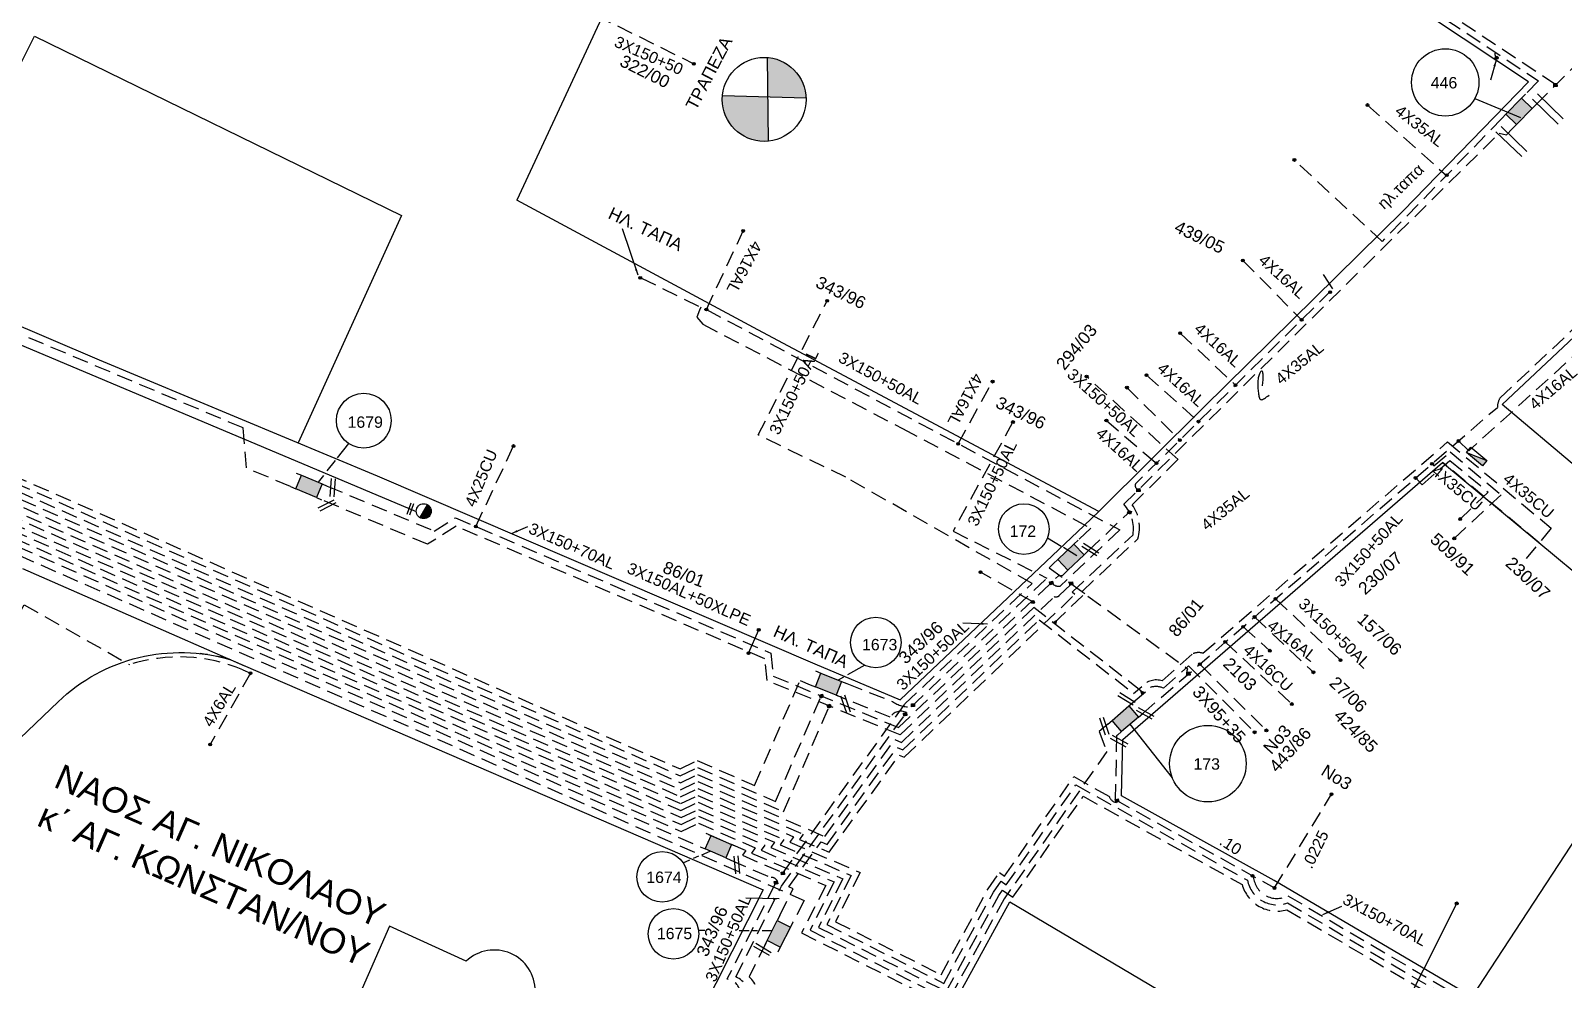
# Model space of a CAD drawing. Header units: millimetres. Extents: x 924 to 3152, y 704 to 1760.
# Drawn here: x 2217.9 to 2460.6, y 1370 to 1520.2 of the extents above; entities that cross this region are included whole.
import ezdxf

# ---------------------------------------------------------------- set-up
doc = ezdxf.new("R2010")
doc.units = ezdxf.units.MM
doc.linetypes.add('DASHED', pattern=[19.05, 12.7, -6.35])
for name, color, linetype in [('Link Box 4 Διευθύνσεων', 7, 'Continuous'), ('Pillar OTE', 7, 'Continuous'), ('Άγνωστα', 7, 'Continuous'), ('Γέφυρες Εναέριου Δικτύου', 7, 'Continuous'), ('Γυμνά εναέρια ΧΤ (3Φ)   4x35AL', 7, 'Continuous'), ('Γυμνά εναέρια ΧΤ (3Φ)   4x35CU', 7, 'Continuous'), ('Εναέρια παροχή ΧΤ 4x25', 7, 'SYN_LINE'), ('Επιγραφές - Σχήματα', 7, 'Continuous'), ('Καλώδια ΧΤ   3x150+50AL', 7, 'DASHED'), ('Καλώδια ΧΤ   3x150AL+50XLPE', 7, 'DASHED'), ('Καλώδια ΧΤ   4x25CU', 7, 'DASHED'), ('Μηχανική τομή', 7, 'Continuous'), ('Στύλος ΦΜ', 7, 'Continuous'), ('Στύλος ΦΜ @ 1', 7, 'Continuous'), ('Συνδέσεις', 7, 'Continuous'), ('Συνεστραμμένα ΧΤ   3x70+54.6+25 AL', 7, 'SYN_LINE'), ('Τομή', 7, 'Continuous'), ('Υποσταθμοί', 7, 'Continuous'), ('Υπόβαθρο ΔΕΗ', 7, 'Continuous'), ('Υπόγεια Καλώδια Δικτύου ΧΤ   .10', 7, 'DASHED'), ('Υπόγεια καλώδια Δικτύου ΧΤ και Παρ. ΧΤ - 3X150+70 AL', 7, 'DASHED'), ('Υπόγεια καλώδια Παροχών ΧΤ   .0225', 7, 'DASHED'), ('Υπόγεια καλώδια Παροχών ΧΤ   4x16AL', 7, 'DASHED'), ('Υπόγεια καλώδια Παροχών ΧΤ   4x16CU', 7, 'DASHED'), ('Υπόγεια καλώδια Παροχών ΧΤ   4x50AL', 7, 'DASHED'), ('Υπόγεια καλώδια Παροχών ΧΤ   4x6', 7, 'DASHED')]:
    doc.layers.add(name, color=color, linetype=linetype)
doc.styles.get("Standard").update_dxf_attribs({"font": 'ARIAL.TTF'})
doc.linetypes.add('SYN_LINE', pattern='A,0.5,-0.0001,["/\\/\\/\\/",Standard,S=0.1,R=0,X=0,Y=-0.05],-0.25', length=0.7501)
doc.dimstyles.new('ISO-25', dxfattribs={"dimtxt": 2.5, "dimasz": 2.5, "dimexe": 1.25, "dimexo": 0.625, "dimtad": 1, "dimtxsty": 'Standard', "dimcen": 2.5, "dimadec": 0, "dimazin": 0, "dimtfac": 1, "dimtmove": 0, "dimatfit": 3, "dimfxl": 1, "dimarcsym": 0})

# ---------------------------------------------------------------- blocks, each defined once
blk = doc.blocks.new('ΥΠΑΡΧΩΝ ΤΣΙΜΕΝΤΕΝΙΟΣ ΣΤΥΛΟΣ')
at = {"layer": 'Στύλος ΦΜ'}
blk.add_hatch(color=256, dxfattribs=at).paths.add_polyline_path([(-1.29, -2.28, 0.574793), (2.62, 0, 0.268822), (1.3, 2.27)])
blk.add_line((-1.29, -2.28), (1.3, 2.27), dxfattribs=at)
blk.add_circle((0, 0), 2.62, dxfattribs=at)
at = {"layer": 'Στύλος ΦΜ', "flags": 4}
for tag, p in [('ΑΡΙΘΜΟΣ', (-4.68, 8.05)), ('ΤΥΠΟΣ', (-4.91, 3.03))]:
    blk.add_attdef(tag, p, '', height=4, dxfattribs=at)
blk = doc.blocks.new('LINK BOX 4 ΑΝΑΧΩΡΗΣΕΩΝ')
at = {"layer": 'Link Box 4 Διευθύνσεων', "ltscale": 40}
blk.add_hatch(color=256, dxfattribs=at).paths.add_polyline_path([(-3.54, 0), (-3.54, -4.67), (3.54, -4.67), (3.54, 0)])
for p, q in [((-3.54, 0), (-5.33, 0)), ((5.33, 0), (3.54, 0)), ((-3.54, -4.67), (-5.33, -4.67)), ((5.33, -4.67), (3.54, -4.67))]:
    blk.add_line(p, q, dxfattribs=at)
blk.add_lwpolyline([(-3.54, -4.67), (-3.54, 0), (3.54, 0), (3.54, -4.67)], close=True, dxfattribs=at)
blk = doc.blocks.new('ΜΗΧΑΝΙΚΗ ΤΟΜΗ')
at = {"layer": 'Μηχανική τομή', "ltscale": 40}
for p, q in [((-1.89, 0.78), (1.89, 0.78)), ((1.89, 0), (-1.89, 0))]:
    blk.add_line(p, q, dxfattribs=at)
blk = doc.blocks.new('_ΣΥΝΔΕΣΗ')
at = {"layer": 'Συνδέσεις', "linetype": 'SYN_LINE', "ltscale": 40}
blk.add_hatch(color=256, dxfattribs=at).paths.add_polyline_path([(0.5, -0.01, 1), (-0.5, -0.01, 1)])
at = {"layer": 'Συνδέσεις'}
blk.add_circle((0, -0.01), 0.5, dxfattribs=at)
blk = doc.blocks.new('υποσταθμος σε κλειστο χωρο')
at = {"layer": 'Υποσταθμοί', "ltscale": 40}
blk.add_hatch(color=256, dxfattribs=at).paths.add_polyline_path([(-9.5, -3.1), (9.5, -3.1), (9.5, 3.1)])
blk.add_lwpolyline([(-9.5, -3.1), (-9.5, 3.1), (9.5, 3.1), (9.5, -3.1)], close=True, dxfattribs=at)
blk.add_lwpolyline([(-9.5, -3.1), (9.5, 3.1)], dxfattribs=at)
blk = doc.blocks.new('ΥΠΑΡΧΩΝ ΥΠΟΣΤΑΘΜΟΣ ΣΕ ΚΛΕΙΣΤΟ ΧΩΡΟ')
at = {"layer": 'Υποσταθμοί'}
blk.add_blockref('υποσταθμος σε κλειστο χωρο', (0, 0), dxfattribs=at)
at = {"layer": 'Υποσταθμοί', "linetype": 'SYN_LINE', "ltscale": 40, "flags": 1}
for tag, p in [('ΜΕΤΑΣΧΗΜΑΤΙΣΜΟΣ', (10.7, 2.2)), ('ΙΣΧΥΣ', (10.6, -0.9)), ('ΑΡΙΘΜΟΣ', (10.8, -3.9))]:
    blk.add_attdef(tag, p, '', height=2, dxfattribs=at)
blk = doc.blocks.new('TSONTA XT1')
at = {"ltscale": 40}
h = blk.add_hatch(color=256, dxfattribs=at)
h.dxf.hatch_style = 1
h.paths.add_polyline_path([(595.96, 2487.66), (597.07, 2488.77), (595.96, 2489.87), (594.85, 2488.77)])
blk.add_lwpolyline([(594.85, 2488.77), (595.96, 2489.87), (597.07, 2488.77), (595.96, 2487.66)], close=True, dxfattribs=at)
blk = doc.blocks.new('ΤΟΜΗ')
at = {"layer": 'Τομή', "ltscale": 40}
for p, q in [((-5.68, 0), (5.68, 0)), ((5.68, -2.33), (-5.68, -2.33))]:
    blk.add_line(p, q, dxfattribs=at)

msp = doc.modelspace()

# ---------------------------------------------------------------- hatches: boundary and pattern name
at = {"layer": 'Pillar OTE', "ltscale": 40}
h = msp.add_hatch(color=256, dxfattribs=at)
h.dxf.hatch_style = 1
h.paths.add_polyline_path([(2380.211, 1426.18), (2380.354, 1426.793), (2379.784, 1426.507)])
h = msp.add_hatch(color=256, dxfattribs=at)
h.dxf.hatch_style = 1
h.paths.add_polyline_path([(2394.3, 1415.44), (2393.72, 1415.686), (2393.905, 1415.076)])
at = {"layer": 'Γέφυρες Εναέριου Δικτύου'}
h = msp.add_hatch(color=1, dxfattribs=at)
h.dxf.hatch_style = 1
h.paths.add_polyline_path([(2334.547, 1515.92), (2334.612, 1509.731), (2340.701, 1509.562, 0.3817217)])
h = msp.add_hatch(color=1, dxfattribs=at)
h.dxf.hatch_style = 1
h.paths.add_polyline_path([(2334.687, 1502.687), (2334.612, 1509.731), (2327.457, 1509.93, 0.0238699), (2327.427, 1509.298, 0.4418702)])
at = {"layer": 'Υπόβαθρο ΔΕΗ'}
h = msp.add_hatch(color=256, dxfattribs=at)
h.dxf.hatch_style = 1
h.paths.add_polyline_path([(2340.701, 1509.562, 0.3817217), (2334.547, 1515.92), (2334.612, 1509.731)], flags=17)
h.paths.add_polyline_path([(2334.687, 1502.687), (2334.612, 1509.731), (2327.457, 1509.93, 0.4707048)], flags=17)
h.paths.add_polyline_path([(1568.298, 1509.03), (1609.376, 1509.03), (1609.376, 1550.244), (1568.298, 1550.244)], flags=9)

# ---------------------------------------------------------------- linework, layer by layer
at = {"layer": 'Pillar OTE', "ltscale": 40}
for points in [[(2379.784, 1426.507), (2380.354, 1426.793), (2380.211, 1426.18), (2379.784, 1426.507)], [(2393.905, 1415.076), (2393.72, 1415.686), (2394.3, 1415.44), (2393.905, 1415.076)]]:
    msp.add_lwpolyline(points, dxfattribs=at)
at = {"layer": 'Άγνωστα', "color": 151, "linetype": 'DASHED', "ltscale": 0.2}
msp.add_lwpolyline([(2376.632, 1429.751), (2368.313, 1434.474)], dxfattribs=at)
at = {"layer": 'Άγνωστα', "ltscale": 0.2}
msp.add_lwpolyline([(2331.574, 1421.635), (2333.194, 1425.342)], dxfattribs=at)
at = {"layer": 'Άγνωστα', "color": 2, "linetype": 'DASHED', "ltscale": 0.2}
for points in [[(2409.928, 1425.832), (2414.135, 1422.032)], [(2403.048, 1419.898), (2413.594, 1409.432)]]:
    msp.add_lwpolyline(points, dxfattribs=at)
at = {"layer": 'Άγνωστα', "color": 62, "linetype": 'DASHED', "ltscale": 0.2}
msp.add_lwpolyline([(2392.51, 1413.892), (2395.217, 1416.22, -0.2028971), (2397.291, 1416.091), (2401.277, 1419.656), (2401.277, 1419.656), (2411.734, 1409.119)], format="xyb", dxfattribs=at)
at = {"layer": 'Γυμνά εναέρια ΧΤ (3Φ)   4x35AL', "color": 233, "linetype": 'DASHED', "ltscale": 0.2, "true_color": 0xd2798f}
msp.add_lwpolyline([(2429.613, 1508.405), (2442.108, 1497.261)], dxfattribs=at)
at = {"layer": 'Γυμνά εναέρια ΧΤ (3Φ)   4x35CU', "color": 2, "linetype": 'DASHED', "ltscale": 0.2}
for points in [[(2437.31, 1449.297), (2438.249, 1448.308), (2442.673, 1452.169), (2442.673, 1452.169), (2442.673, 1452.169), (2448.719, 1447.145), (2444.278, 1442.878)], [(2439.755, 1451.719), (2440.133, 1451.283), (2440.133, 1451.283), (2442.683, 1453.495), (2442.683, 1453.495), (2442.683, 1453.495), (2450.776, 1446.735), (2443.354, 1439.817)]]:
    msp.add_lwpolyline(points, dxfattribs=at)
at = {"layer": 'Εναέρια παροχή ΧΤ 4x25', "color": 2, "ltscale": 20}
msp.add_lwpolyline([(2427.885, 1350.417), (2443.736, 1382.049)], dxfattribs=at)
at = {"layer": 'Επιγραφές - Σχήματα', "color": 1, "ltscale": 0.2}
for points in [[(2334.547, 1515.92), (2334.687, 1502.687)], [(2327.457, 1509.93), (2340.701, 1509.562)]]:
    msp.add_lwpolyline(points, dxfattribs=at)
at = {"layer": 'Επιγραφές - Σχήματα', "ltscale": 0.2}
for points in [[(2446.616, 1509.457), (2453.825, 1506.457)], [(2378.947, 1439.905), (2381.119, 1438.61)], [(2381.44, 1438.419), (2383.601, 1437.13)], [(2398.713, 1401.901), (2392.013, 1410.385)]]:
    msp.add_lwpolyline(points, dxfattribs=at)
at = {"layer": 'Επιγραφές - Σχήματα'}
msp.add_lwpolyline([(2412.96, 1463.967), (2413.025, 1464.464), (2413.066, 1464.89), (2413.088, 1465.249), (2413.091, 1465.546), (2413.078, 1465.786), (2413.052, 1465.974), (2413.015, 1466.115), (2412.969, 1466.212), (2412.917, 1466.271), (2412.86, 1466.295), (2412.799, 1466.286), (2412.736, 1466.248), (2412.672, 1466.183), (2412.609, 1466.094), (2412.549, 1465.984), (2412.492, 1465.857), (2412.44, 1465.713), (2412.393, 1465.556), (2412.352, 1465.386), (2412.317, 1465.204), (2412.288, 1465.012), (2412.265, 1464.811), (2412.248, 1464.602), (2412.239, 1464.386), (2412.236, 1464.164), (2412.24, 1463.94), (2412.249, 1463.714), (2412.263, 1463.49), (2412.281, 1463.27), (2412.302, 1463.055), (2412.325, 1462.849), (2412.35, 1462.653), (2412.376, 1462.471), (2412.406, 1462.304), (2412.44, 1462.154), (2412.482, 1462.026), (2412.532, 1461.92), (2412.595, 1461.84), (2412.67, 1461.787), (2412.762, 1461.766), (2412.87, 1461.776), (2412.995, 1461.817), (2413.136, 1461.884), (2413.291, 1461.973), (2413.459, 1462.083), (2413.638, 1462.209), (2413.829, 1462.348), (2414.03, 1462.497)], dxfattribs=at)
for centre, radius in [((2441.923, 1511.987), 5.331), ((2270.653, 1458.449), 4.335), ((2375.194, 1441.287), 4), ((2351.732, 1423.334), 4), ((2404.333, 1404.162), 6.057), ((2317.908, 1386.236), 4), ((2319.689, 1377.23), 4)]:
    msp.add_circle(centre, radius, dxfattribs=at)
at = {"layer": 'Επιγραφές - Σχήματα', "color": 1}
msp.add_circle((2334.067, 1509.298), 6.64, dxfattribs=at)
at = {"layer": 'Καλώδια ΧΤ   3x150+50AL', "color": 30, "ltscale": 0.2}
msp.add_lwpolyline([(2314.54, 1481.031), (2324.005, 1476.437), (2323.814, 1475.949), (2323.381, 1474.843), (2324.343, 1473.708), (2355.97, 1457.203), (2385.795, 1441.441), (2383.776, 1439.53)], dxfattribs=at)
at = {"layer": 'Καλώδια ΧΤ   3x150+50AL', "color": 5, "ltscale": 0.2}
msp.add_lwpolyline([(2373.455, 1458.238), (2363.982, 1440.958), (2378.82, 1433.52)], dxfattribs=at)
at = {"layer": 'Καλώδια ΧΤ   3x150+50AL', "color": 2, "ltscale": 0.2}
for points in [[(2415.052, 1430.251), (2425.339, 1420.55)], [(2335.749, 1385.045), (2335.749, 1385.045), (2335.749, 1385.045), (2335.749, 1385.045), (2328.17, 1370.025)]]:
    msp.add_lwpolyline(points, dxfattribs=at)
at = {"layer": 'Καλώδια ΧΤ   3x150+50AL', "color": 85, "ltscale": 0.2}
msp.add_lwpolyline([(2334.341, 1375.773), (2331.667, 1370.427, -0.5778856), (2330.203, 1362.969)], format="xyb", dxfattribs=at)
at = {"layer": 'Καλώδια ΧΤ   3x150+50AL', "color": 2, "ltscale": 0.2}
msp.add_arc((2327.943, 1367.681), 2.355, 254.74407, 84.47705, dxfattribs=at)
at = {"layer": 'Καλώδια ΧΤ   3x150AL+50XLPE', "color": 85, "linetype": 'DASHED', "ltscale": 0.2}
for points in [[(2459.421, 1511.603), (2395.598, 1553.981, 0.5921582), (2383.698, 1563.061), (2348.736, 1586.265, 0.3502649), (2335.435, 1585.526, 1.074021), (2330.855, 1580.953), (2325.497, 1568.499), (2277.447, 1587.144, -0.6441492), (2272.459, 1592.888), (2271.818, 1596.275)], [(2185.943, 1448.364), (2189.315, 1455.587), (2320.848, 1397.829), (2323.572, 1399.145), (2338.718, 1392.577), (2338.129, 1391.743), (2349.239, 1386.925), (2345.353, 1379.139), (2362.073, 1370.759), (2369.519, 1384.34), (2371.326, 1386.933), (2372.147, 1386.362), (2383.112, 1402.102), (2388.708, 1398.999, 0.2807294), (2389.782, 1398.018)], [(2411.545, 1386.238, 0.5326324), (2417.012, 1383.244), (2455.031, 1360.896, 0.3587569), (2454.592, 1358.463), (2458.052, 1356.418)]]:
    msp.add_lwpolyline(points, format="xyb", dxfattribs=at)
at = {"layer": 'Καλώδια ΧΤ   3x150AL+50XLPE', "color": 151, "linetype": 'DASHED', "ltscale": 0.2}
msp.add_lwpolyline([(2327.722, 1566.264), (2307.413, 1522.618), (2307.413, 1522.618), (2322.919, 1514.932)], dxfattribs=at)
at = {"layer": 'Καλώδια ΧΤ   3x150AL+50XLPE', "color": 233, "linetype": 'DASHED', "ltscale": 0.2, "true_color": 0xd2798f}
for points in [[(2383.846, 1562.027, -0.6303518), (2394.55, 1553.476), (2456.682, 1512.221), (2454.637, 1510.122)], [(2328.213, 1364.241, 0.8483663), (2329.579, 1370.4), (2336.787, 1384.775), (2336.787, 1384.775), (2336.787, 1384.775), (2336.787, 1384.775), (2356.597, 1412.235, 0.3942379), (2354.007, 1411.505), (2345.098, 1415.149)]]:
    msp.add_lwpolyline(points, format="xyb", dxfattribs=at)
at = {"layer": 'Καλώδια ΧΤ   3x150AL+50XLPE', "color": 85, "linetype": 'DASHED', "ltscale": 0.2}
for points in [[(2456.309, 1508.494), (2476.468, 1528.639)], [(2385.38, 1437.835), (2391.648, 1443.77)]]:
    msp.add_lwpolyline(points, dxfattribs=at)
at = {"layer": 'Καλώδια ΧΤ   3x150AL+50XLPE', "color": 2, "linetype": 'DASHED', "ltscale": 0.2}
for points in [[(2259.057, 1448.011), (2252.053, 1450.959), (2251.529, 1457.294), (2208.042, 1475.598, 1.1674593), (2204.147, 1477.299), (2137.642, 1507.957, 0.5934852), (2134.074, 1509.663), (2133.886, 1509.741)], [(2394.032, 1412.122), (2450.189, 1460.557, -0.1293154), (2450.564, 1462.008), (2485.918, 1495.229), (2496.481, 1489.265)], [(2184.194, 1449.177), (2188.409, 1458.246), (2320.809, 1400.032), (2323.527, 1401.345), (2343.672, 1392.609), (2354.747, 1407.961), (2355.81, 1407.526), (2380.003, 1430.601, 0.2589075), (2380.803, 1430.752), (2382.725, 1432.614)], [(2379.906, 1435.866), (2379.181, 1435.179), (2401.122, 1419.17, 0.2020505), (2401.012, 1418.632)], [(2328.789, 1388.889), (2335.178, 1386.118, -0.3381271), (2336.141, 1385.603)]]:
    msp.add_lwpolyline(points, format="xyb", dxfattribs=at)
at = {"layer": 'Καλώδια ΧΤ   3x150AL+50XLPE', "color": 233, "linetype": 'DASHED', "ltscale": 0.2, "true_color": 0xd2798f}
for points in [[(2450.919, 1506.306), (2431.921, 1486.802), (2418.035, 1499.711)], [(2189.27, 1446.817), (2190.919, 1450.569), (2320.927, 1393.425), (2323.662, 1394.747), (2332.641, 1390.853), (2332.077, 1390.007), (2343.814, 1384.868), (2339.99, 1377.363), (2361.936, 1366.35), (2344.438, 1334.31), (2348.675, 1331.746)]]:
    msp.add_lwpolyline(points, dxfattribs=at)
at = {"layer": 'Καλώδια ΧΤ   3x150AL+50XLPE', "color": 151, "linetype": 'DASHED', "ltscale": 0.2}
for points in [[(2185.051, 1448.779), (2188.851, 1456.955), (2320.829, 1398.931), (2323.549, 1400.245), (2340.247, 1393.008), (2339.655, 1392.171), (2339.655, 1392.171), (2344.352, 1390.134), (2355.447, 1405.513), (2356.252, 1405.184), (2383.282, 1430.949), (2382.823, 1431.284), (2392.481, 1440.399, 0.2331593), (2391.007, 1445.208), (2450.469, 1503.944), (2451.611, 1503.671), (2452.591, 1504.677)], [(2423.81, 1478.98), (2392.907, 1448.488, 0.4238102), (2393.074, 1447.68)]]:
    msp.add_lwpolyline(points, format="xyb", dxfattribs=at)
at = {"layer": 'Καλώδια ΧΤ   3x150AL+50XLPE', "color": 30, "linetype": 'DASHED', "ltscale": 0.2}
msp.add_lwpolyline([(2324.9, 1476.05), (2390.367, 1441.154), (2380.953, 1432.269, -0.2089113), (2379.827, 1432.543)], format="xyb", dxfattribs=at)
at = {"layer": 'Καλώδια ΧΤ   3x150AL+50XLPE', "color": 133, "linetype": 'DASHED', "ltscale": 0.2}
for points in [[(2337.023, 1386.817), (2356.36, 1413.616), (2376.477, 1432.677), (2346.998, 1449.488), (2333.113, 1456.181), (2344.048, 1477.431)], [(2190.073, 1446.444), (2191.387, 1449.271), (2323.9, 1391.009), (2323.9, 1391.009), (2323.9, 1391.009)], [(2325.24, 1392.972), (2331.145, 1390.411), (2330.639, 1389.652), (2336.728, 1387.012)]]:
    msp.add_lwpolyline(points, dxfattribs=at)
at = {"layer": 'Καλώδια ΧΤ   3x150AL+50XLPE', "color": 62, "linetype": 'DASHED', "ltscale": 0.2}
msp.add_lwpolyline([(2379.947, 1426.389), (2384.838, 1431.051), (2384.384, 1431.382), (2393.258, 1439.756, 0.2291307), (2392.352, 1445.15), (2399.606, 1452.296), (2385.133, 1465.426)], format="xyb", dxfattribs=at)
at = {"layer": 'Καλώδια ΧΤ   3x150AL+50XLPE', "color": 5, "linetype": 'DASHED', "ltscale": 0.2}
for points in [[(2181.523, 1450.419), (2186.975, 1462.149), (2320.75, 1403.335), (2323.459, 1404.644), (2332.539, 1400.707), (2339.735, 1417.3), (2341.347, 1416.657)], [(2357.399, 1413.223), (2378.82, 1433.52)]]:
    msp.add_lwpolyline(points, dxfattribs=at)
at = {"layer": 'Καλώδια ΧΤ   3x150AL+50XLPE', "color": 30, "linetype": 'DASHED', "ltscale": 0.2}
for points in [[(2182.6, 1450.362), (2187.492, 1460.887), (2320.774, 1402.236), (2323.482, 1403.544), (2335.855, 1398.179), (2343.091, 1414.864), (2343.091, 1414.864)], [(2264.873, 1448.095), (2281.805, 1440.98), (2281.805, 1440.98), (2285.15, 1443.092), (2335.096, 1421.664), (2335.483, 1418.002), (2355.329, 1409.883), (2380.67, 1433.895), (2381.34, 1434.009), (2381.511, 1434.171)]]:
    msp.add_lwpolyline(points, dxfattribs=at)
at = {"layer": 'Καλώδια ΧΤ   3x150AL+50XLPE', "color": 62, "linetype": 'DASHED', "ltscale": 0.2}
for points in [[(2183.307, 1449.589), (2187.934, 1459.543), (2320.789, 1401.133), (2323.504, 1402.445), (2337.128, 1396.537), (2344.422, 1413.357), (2344.422, 1413.357)], [(2393.72, 1415.686), (2376.746, 1428.876), (2355.589, 1408.697), (2334.551, 1417.303), (2334.187, 1420.748), (2285.257, 1441.74), (2280.737, 1438.887), (2263.968, 1445.944)]]:
    msp.add_lwpolyline(points, dxfattribs=at)
at = {"layer": 'Καλώδια ΧΤ   3x150AL+50XLPE', "color": 27, "linetype": 'DASHED', "ltscale": 0.2}
msp.add_lwpolyline([(2186.79, 1447.97), (2189.77, 1454.38), (2320.869, 1396.729), (2323.594, 1398.046), (2337.191, 1392.149), (2336.602, 1391.315), (2347.811, 1386.454), (2344.001, 1378.7), (2362.5, 1369.385), (2370.371, 1383.812), (2371.575, 1385.541), (2372.395, 1384.97), (2383.416, 1400.79), (2410.609, 1385.711, 0.4659169), (2416.946, 1382.123), (2453.587, 1360.584, 0.2957839), (2456.688, 1359.935), (2459.252, 1358.414)], format="xyb", dxfattribs=at)
at = {"layer": 'Καλώδια ΧΤ   3x150AL+50XLPE', "color": 1, "linetype": 'DASHED', "ltscale": 0.2}
msp.add_lwpolyline([(2336.536, 1380.131), (2338.641, 1384.373), (2337.949, 1384.677), (2343.073, 1391.779), (2344.012, 1391.372), (2355.097, 1406.737), (2356.031, 1406.355), (2377.61, 1426.937), (2392.575, 1415.267), (2393.853, 1416.352, -0.297596), (2397.107, 1417.268), (2401.991, 1421.577, -0.1642813), (2403.536, 1421.639), (2442.304, 1455.077), (2458.722, 1441.432), (2454.753, 1436.657)], format="xyb", dxfattribs=at)
at = {"layer": 'Καλώδια ΧΤ   3x150AL+50XLPE', "color": 6, "linetype": 'DASHED', "ltscale": 0.2}
msp.add_lwpolyline([(2187.627, 1447.581), (2190.189, 1453.092), (2320.891, 1395.629), (2323.671, 1396.922), (2335.683, 1391.714), (2335.098, 1390.877), (2346.507, 1385.93), (2342.673, 1378.249), (2362.896, 1368.103), (2371.222, 1383.285), (2371.824, 1384.149), (2371.824, 1384.149), (2373.465, 1383.006), (2384.6, 1398.99), (2409.736, 1385.052, 0.4149511), (2416.826, 1381.033), (2452.408, 1360.118, 0.0976777), (2452.43, 1358.592), (2464.111, 1351.675, 1.0168297), (2465.618, 1354.656), (2464.582, 1355.267)], format="xyb", dxfattribs=at)
at = {"layer": 'Καλώδια ΧΤ   3x150AL+50XLPE', "color": 173, "linetype": 'DASHED', "ltscale": 0.2}
for points in [[(2188.464, 1447.192), (2190.511, 1451.849), (2320.907, 1394.526), (2323.639, 1395.846), (2334.162, 1391.283), (2333.577, 1390.447), (2345.143, 1385.436), (2341.333, 1377.804), (2363.294, 1366.746)], [(2388.471, 1410.417), (2387.112, 1409.248), (2388.336, 1406.102), (2372.073, 1382.757), (2340.475, 1325.406)]]:
    msp.add_lwpolyline(points, dxfattribs=at)
at = {"layer": 'Καλώδια ΧΤ   3x150AL+50XLPE', "linetype": 'DASHED', "ltscale": 0.2}
msp.add_lwpolyline([(2456.804, 1439.125), (2441.509, 1451.837)], dxfattribs=at)
at = {"layer": 'Καλώδια ΧΤ   3x150AL+50XLPE', "color": 1, "linetype": 'DASHED', "ltscale": 0.2}
msp.add_lwpolyline([(2190.792, 1446.11), (2191.614, 1447.879), (2191.614, 1447.879), (2340.373, 1382.52), (2338.616, 1379.072)], dxfattribs=at)
at = {"layer": 'Καλώδια ΧΤ   3x150AL+50XLPE', "color": 5, "linetype": 'DASHED', "ltscale": 0.2}
msp.add_lwpolyline([(2347.161, 1416.853), (2354.382, 1413.975, 0.165831), (2357.402, 1413.164)], format="xyb", dxfattribs=at)
at = {"layer": 'Καλώδια ΧΤ   3x150AL+50XLPE', "linetype": 'DASHED', "ltscale": 0.2}
for centre, radius, start, end in [((2450.528, 1516.48), 0.742, 157.57951, 231.66271), ((2241.626, 1393.731), 28.02, 73.45247, 83.63107)]:
    msp.add_arc(centre, radius, start, end, dxfattribs=at)
at = {"layer": 'Καλώδια ΧΤ   4x25CU', "color": 30, "ltscale": 0.2}
msp.add_lwpolyline([(2288.398, 1441.699), (2294.366, 1454.435)], dxfattribs=at)
at = {"layer": 'Συνεστραμμένα ΧΤ   3x70+54.6+25 AL', "color": 2, "ltscale": 20}
msp.add_lwpolyline([(2134.852, 1506.856), (2134.852, 1506.856), (2205.341, 1475.014), (2205.341, 1475.014), (2205.341, 1475.014), (2278.971, 1444.071)], dxfattribs=at)
at = {"layer": 'Υπόβαθρο ΔΕΗ', "ltscale": 0.2}
for points in [[(2387.045, 1444.058), (2403.673, 1460.595), (2435.239, 1491.646), (2455.112, 1512.063), (2388.16, 1556.519), (2346.998, 1583.821, 0.4736811), (2335.539, 1580.693), (2294.896, 1493.349)], [(2062.104, 1367.626), (2080.59, 1404.356), (2091.299, 1426.068), (2092.924, 1426.45), (2094.925, 1426.507), (2097.297, 1426.164), (2098.955, 1425.307), (2103.129, 1418.965), (2106.049, 1414.466), (2133.377, 1400.189), (2157.512, 1387.841), (2161.844, 1385.625, 0.1706874), (2185.213, 1385.625), (2198.982, 1394.539), (2216.25, 1408.213), (2222.225, 1413.947, -0.2696779), (2249.607, 1420.59), (2333.904, 1384.197), (2308.981, 1334.891), (2303.498, 1324.035), (2266.43, 1341.831), (2219.319, 1365.971), (2182.274, 1384.665)], [(2274.716, 1378.43), (2264.93, 1356.181), (2278.635, 1350.154, 0.8533394), (2289.504, 1345.21), (2293.004, 1343.548), (2296.996, 1348.312), (2299.308, 1346.995), (2299.809, 1347.917, 1.0032656), (2305.031, 1359.678), (2305.542, 1360.524), (2301.648, 1361.766), (2302.254, 1366.152), (2297.801, 1368.145), (2297.801, 1368.145), (2297.801, 1368.145, 0.6589115), (2286.888, 1372.916), (2274.716, 1378.43)]]:
    msp.add_lwpolyline(points, format="xyb", dxfattribs=at)
for points in [[(2151.414, 1538.556), (2138.145, 1509.046), (2197.721, 1481.312), (2197.721, 1481.312), (2228.723, 1468.069), (2272.757, 1449.715), (2342.096, 1419.967), (2355.604, 1414.277), (2384.713, 1441.859), (2387.045, 1444.058), (2333.03, 1472.829), (2294.896, 1493.349), (2294.896, 1493.349)], [(2199.133, 1480.709), (2218.512, 1519.322), (2276.597, 1490.926), (2260.269, 1454.92)], [(2457.588, 1360.552), (2498.009, 1421.338), (2450.945, 1460.994), (2486.031, 1493.963), (2486.031, 1493.963), (2517.325, 1476.431), (2551.584, 1457.366), (2589.874, 1435.796), (2627.033, 1414.435), (2617.441, 1393.057), (2589.675, 1330.366)], [(2268.241, 1454.847), (2266.446, 1452.572)], [(2266.092, 1452.125), (2264.802, 1450.49)], [(2508.783, 1330.366), (2457.285, 1360.731), (2414.837, 1385.683), (2390.661, 1399.06), (2390.865, 1407.994), (2441.509, 1451.837), (2441.509, 1451.837), (2480.395, 1419.518), (2446.144, 1367.28)], [(2264.25, 1449.791), (2263.401, 1448.715)], [(2216.621, 1435.038), (2251.765, 1419.658)], [(2346.604, 1417.84), (2345.802, 1417.394)], [(2350.002, 1419.727), (2347.241, 1418.193)], [(2321.235, 1388.456), (2322.294, 1388.918)], [(2322.888, 1389.178), (2323.729, 1389.545)], [(2324.193, 1389.747), (2325.497, 1390.317)], [(2379.325, 1330.366), (2353.158, 1346.179), (2372.95, 1382.276), (2426.727, 1350.48), (2417.079, 1330.366)], [(2323.648, 1377.797), (2324.639, 1377.794)], [(2330.085, 1377.775), (2331.681, 1377.77)], [(2332.207, 1377.768), (2333.016, 1377.765)], [(2333.767, 1377.763), (2335.327, 1377.758)]]:
    msp.add_lwpolyline(points, dxfattribs=at)
at = {"layer": 'Υπόγεια Καλώδια Δικτύου ΧΤ   .10', "color": 85, "linetype": 'DASHED', "ltscale": 0.2}
msp.add_lwpolyline([(2389.993, 1408.647), (2389.878, 1408.549), (2389.647, 1398.478), (2414.882, 1384.485)], dxfattribs=at)
at = {"layer": 'Υπόγεια Καλώδια Δικτύου ΧΤ   .10', "linetype": 'DASHED', "ltscale": 0.2}
for points in [[(2381.184, 1400.884), (2381.184, 1400.884)], [(2382.216, 1401.455), (2382.216, 1401.455)]]:
    msp.add_lwpolyline(points, close=True, dxfattribs=at)
at = {"layer": 'Υπόγεια καλώδια Παροχών ΧΤ   .0225', "color": 85, "ltscale": 0.2}
msp.add_lwpolyline([(2414.882, 1384.485), (2423.917, 1399.317)], dxfattribs=at)
at = {"layer": 'Υπόγεια καλώδια Παροχών ΧΤ   4x16AL', "color": 30, "ltscale": 0.2}
for points in [[(2324.909, 1476.045), (2330.745, 1488.476)], [(2364.775, 1454.795), (2370.235, 1464.638)]]:
    msp.add_lwpolyline(points, dxfattribs=at)
at = {"layer": 'Υπόγεια καλώδια Παροχών ΧΤ   4x16AL', "color": 151, "ltscale": 0.2}
for points in [[(2409.872, 1483.805), (2419.174, 1474.406)], [(2399.936, 1472.3), (2408.706, 1464.077)], [(2394.608, 1465.664), (2402.852, 1458.301)], [(2391.511, 1463.686), (2399.877, 1455.365)], [(2388.249, 1458.476), (2396.189, 1451.726)]]:
    msp.add_lwpolyline(points, dxfattribs=at)
at = {"layer": 'Υπόγεια καλώδια Παροχών ΧΤ   4x16AL', "color": 2, "ltscale": 0.2}
for points in [[(2463.871, 1470.134), (2445.642, 1453.675), (2444.016, 1455.233)], [(2411.725, 1427.382), (2421.043, 1418.622)], [(2407.086, 1423.438), (2417.631, 1413.59)]]:
    msp.add_lwpolyline(points, dxfattribs=at)
at = {"layer": 'Υπόγεια καλώδια Παροχών ΧΤ   4x50AL', "color": 6, "ltscale": 0.2}
msp.add_lwpolyline([(2147.088, 1385.333), (2152.576, 1397.103, 0.3325655), (2216.838, 1429.315), (2233.55, 1419.836, -0.1774429), (2251.497, 1419.018), (2252.714, 1418.471)], format="xyb", dxfattribs=at)
at = {"layer": 'Υπόγεια καλώδια Παροχών ΧΤ   4x6', "color": 6, "ltscale": 0.2}
msp.add_lwpolyline([(2252.714, 1418.471), (2246.318, 1407.187)], dxfattribs=at)

# ---------------------------------------------------------------- block references
at = {"layer": 'Link Box 4 Διευθύνσεων'}
for p, xscale, yscale, zscale, rotation in [((2454.45, 1506.585), 0.4999999999999996, 0.4999999999999996, 0.4999999999999996, 225.7507164864122), ((2261.512, 1446.977), 0.4999999999999997, 0.4999999999999997, 0.4999999999999997, 157.1762402027284), ((2383.446, 1436.003), 0.4999999999999997, 0.4999999999999997, 0.4999999999999997, 223.43579428166), ((2343.822, 1415.671), 0.4999999999999996, 0.4999999999999996, 0.4999999999999996, 158.2719389355747), ((2392.013, 1410.385), 0.4999999999999996, 0.4999999999999996, 0.4999999999999996, 220.7004924195238), ((2326.345, 1389.949), 0.4999999999999997, 0.4999999999999997, 0.4999999999999997, 156.5564590870798), ((2335.327, 1377.758), 0.4999999999999997, 0.4999999999999997, 0.4999999999999997, 62.99856881020393)]:
    msp.add_blockref('LINK BOX 4 ΑΝΑΧΩΡΗΣΕΩΝ', p, dxfattribs=dict(at, xscale=xscale, yscale=yscale, zscale=zscale, rotation=rotation))
at = {"layer": 'Μηχανική τομή', "xscale": 0.4999999999999993, "yscale": 0.4999999999999993, "zscale": 0.4999999999999993, "rotation": 70.28908702141669}
msp.add_blockref('ΜΗΧΑΝΙΚΗ ΤΟΜΗ', (2278.192, 1444.399), dxfattribs=at)
at = {"layer": 'Στύλος ΦΜ @ 1', "ltscale": 40, "xscale": 0.4499999999998181, "yscale": 0.4499999999998181, "zscale": 0.4499999999998181}
msp.add_blockref('ΥΠΑΡΧΩΝ ΤΣΙΜΕΝΤΕΝΙΟΣ ΣΤΥΛΟΣ', (2280.147, 1444.123), dxfattribs=at)
at = {"layer": 'Συνδέσεις', "xscale": 0.4499999999998181, "yscale": 0.4499999999998181, "zscale": 0.4499999999998181}
for p in [(2322.92, 1514.938), (2450.068, 1515.898), (2429.614, 1508.41), (2418.037, 1499.716), (2442.163, 1497.317), (2330.745, 1488.476), (2409.872, 1483.805), (2314.433, 1481.05), (2423.688, 1478.797), (2324.9, 1476.05), (2344.048, 1477.431), (2419.174, 1474.406), (2399.936, 1472.3), (2370.235, 1464.638), (2385.133, 1465.426), (2391.511, 1463.686), (2394.608, 1465.664), (2408.706, 1464.077), (2373.455, 1458.238), (2388.249, 1458.476), (2402.852, 1458.301), (2294.366, 1454.435), (2364.775, 1454.795), (2399.877, 1455.365), (2444.016, 1455.233), (2396.189, 1451.726), (2439.835, 1451.627), (2437.235, 1449.384), (2288.398, 1441.699), (2444.279, 1442.883), (2443.355, 1439.823), (2368.314, 1434.48), (2376.632, 1429.751), (2415.052, 1430.251), (2411.728, 1427.385), (2333.195, 1425.347), (2409.928, 1425.832), (2407.086, 1423.438), (2331.575, 1421.641), (2403.052, 1419.901), (2414.137, 1422.038), (2425.341, 1420.556), (2252.714, 1418.471), (2421.044, 1418.627), (2417.632, 1413.596), (2411.736, 1409.125), (2413.596, 1409.437), (2246.318, 1407.187), (2423.918, 1399.322), (2411.402, 1386.415), (2414.882, 1384.485), (2443.738, 1382.054)]:
    msp.add_blockref('_ΣΥΝΔΕΣΗ', p, dxfattribs=at)
at = {"layer": 'Συνδέσεις'}
for p, xscale, yscale, zscale, rotation in [((2880.498, 846.724), 0.3075184835441073, 0.3075184835441073, 0.3075184835441073, 45.81740555689154), ((2839.633, 799.265), 0.3075184835441074, 0.3075184835441074, 0.3075184835441074, 48.01554633200461), ((3162.686, 1602.794), 0.3075184835441074, 0.3075184835441074, 0.3075184835441074, 115.1124089701741), ((2900.324, 842.716), 0.3075184835441074, 0.3075184835441074, 0.3075184835441074, 54.89927130894319), ((2903.459, 842.643), 0.3075184835441074, 0.3075184835441074, 0.3075184835441074, 54.89927130894319), ((2822.371, 753.566), 0.3075184835441073, 0.3075184835441073, 0.3075184835441073, 45.81740555689154), ((2944.981, 907.799), 0.3075184835441074, 0.3075184835441074, 0.3075184835441074, 63.35296682400276), ((2946.217, 906.214), 0.3075184835441074, 0.3075184835441074, 0.3075184835441074, 63.35296682400276), ((2804.577, 765.672), 0.3075184835441074, 0.3075184835441074, 0.3075184835441074, 48.07230846537576), ((2877.177, 821.932), 0.3075184835441074, 0.3075184835441074, 0.3075184835441074, 54.89927130894319), ((2972.763, 869.489), 0.3075184835441073, 0.3075184835441073, 0.3075184835441073, 61.24695671660081), ((2857.783, 796.793), 0.3075184835441074, 0.3075184835441074, 0.3075184835441074, 54.89927130894319), ((2856.721, 795.301), 0.3075184835441074, 0.3075184835441074, 0.3075184835441074, 54.89927130894319)]:
    msp.add_blockref('TSONTA XT1', p, dxfattribs=dict(at, xscale=xscale, yscale=yscale, zscale=zscale, rotation=rotation))
at = {"layer": 'Τομή'}
for p, xscale, yscale, zscale, rotation in [((2457.769, 1507.367), 0.4999999999999997, 0.4999999999999997, 0.4999999999999997, 135.9660497810514), ((2451.994, 1502.207), 0.4999999999999997, 0.4999999999999997, 0.4999999999999997, 135.9660497810514), ((2265.421, 1447.865), 0.2499999999999669, 0.2499999999999669, 0.2499999999999669, 86.23732706582133), ((2264.668, 1445.293), 0.2499999999999669, 0.2499999999999669, 0.2499999999999669, 27.12294469009915), ((2385.863, 1438.291), 0.2499999999998873, 0.2499999999998873, 0.2499999999998873, 328.0280767306175), ((2391.595, 1414.654), 0.2499999999998873, 0.2499999999998873, 0.2499999999998873, 328.0280767306175), ((2347.232, 1413.686), 0.2499999999998873, 0.2499999999998873, 0.2499999999998873, 288.8913991904404), ((2394.552, 1412.385), 0.2499999999998872, 0.2499999999998872, 0.2499999999998872, 330.9852105786889), ((2388.209, 1410.192), 0.2499999999998873, 0.2499999999998873, 0.2499999999998873, 288.8913991904404), ((2390.422, 1407.984), 0.2499999999998872, 0.2499999999998872, 0.2499999999998872, 330.9852105786889), ((2330.028, 1388.177), 0.2499999999998872, 0.2499999999998872, 0.2499999999998872, 274.9116907156063), ((2333.964, 1375.019), 0.2499999999998872, 0.2499999999998872, 0.2499999999998872, 329.1987724688821)]:
    msp.add_blockref('ΤΟΜΗ', p, dxfattribs=dict(at, xscale=xscale, yscale=yscale, zscale=zscale, rotation=rotation))
at = {"layer": 'Υποσταθμοί', "xscale": 0.1713890262588291, "yscale": 0.1713890262588291, "zscale": 0.1713890262588291, "rotation": 319.9750087798405}
msp.add_blockref('ΥΠΑΡΧΩΝ ΥΠΟΣΤΑΘΜΟΣ ΣΕ ΚΛΕΙΣΤΟ ΧΩΡΟ', (2446.902, 1452.773), dxfattribs=at)

# ---------------------------------------------------------------- texts
at = {"layer": 'Άγνωστα', "color": 7}
note = msp.add_mtext_dynamic_manual_height_columns('ηλ.ταπα\\P', width=1.8, gutter_width=12.5, heights=[0.0453, 0], dxfattribs=dict(at, insert=(2420.698, 1483.15), char_height=1.8, attachment_point=1, rotation=43.92744))
for column, words in zip(note.columns.linked_columns, ['\\P']):
    column.text = words
at = {"layer": 'Γυμνά εναέρια ΧΤ (3Φ)   4x35AL', "color": 7, "char_height": 1.8, "width": 168.37176, "attachment_point": 1}
for insert, rotation in [((2434.908, 1508.569), 322.10305), ((2414.8, 1465.425), 39.35232), ((2403.039, 1442.331), 39.35232)]:
    msp.add_mtext('4X35AL', dxfattribs=dict(at, insert=insert, rotation=rotation))
at = {"layer": 'Γυμνά εναέρια ΧΤ (3Φ)   4x35CU', "color": 7, "char_height": 1.8, "width": 168.37176, "attachment_point": 1, "rotation": 319.91543}
for insert in [(2440.743, 1451.52), (2452.068, 1450.328)]:
    msp.add_mtext('4X35CU', dxfattribs=dict(at, insert=insert))
at = {"layer": 'Επιγραφές - Σχήματα', "char_height": 1.8, "attachment_point": 1}
for s, width, insert, rotation in [('{\\H1.0833x;ΤΡΑΠΕΖΑ}', 10.09091, (2321.538, 1508.346), 62.33846), ('{\\H1.0833x;322/00}', 10.09091, (2311.885, 1516.446), 333.68648), ('{\\H1.0833x;ΗΛ. ΤΑΠΑ}', 15.75935, (2310.009, 1492.325), 334.89995), ('{\\H1.0833x;439/05}', 10.09091, (2399.702, 1490.202), 334.14861), ('{\\H1.0833x;343/96}', 10.09091, (2342.892, 1481.429), 334.14861), ('{\\H1.0833x;294/03}', 10.09091, (2380.109, 1467.533), 50.35012), ('{\\H1.0833x;343/96}', 10.09091, (2371.394, 1462.384), 334.14861), ('{\\H1.0833x;509/91}', 10.09091, (2440.698, 1440.869), 317.18901), ('{\\H1.0833x;230/07}', 10.09091, (2427.92, 1432.202), 42.95609), ('{\\H1.0833x;86/01}', 10.09091, (2318.53, 1436.286), 338.77376), ('{\\H1.0833x;230/07}', 10.09091, (2452.639, 1437.076), 317.18901), ('{\\H1.0833x;86/01}', 10.09091, (2397.921, 1425.301), 50.35012), ('{\\H1.0833x;157/06}', 10.09091, (2429.128, 1428.205), 317.18901), ('{\\H1.0833x;ΗΛ. ΤΑΠΑ}', 13.06332, (2336.126, 1426.165), 335.93827), ('{\\H1.0833x;343/96}', 10.09091, (2355.139, 1421.221), 42.95609), ('{\\H1.0833x;2103}', 10.09091, (2407.953, 1421.16), 315.3499), ('{\\H1.0833x;27/06}', 10.09091, (2424.735, 1418.145), 317.18901), ('{\\H1.0833x;3X95+35}', 10.09091, (2403.193, 1416.705), 311.76329), ('{\\H1.0833x;424/85}', 10.09091, (2425.499, 1412.958), 315.3499), ('{\\H1.0833x;No3}', 10.09091, (2412.92, 1406.796), 48.214), ('{\\H1.0833x;443/86}', 10.09091, (2413.857, 1403.93), 48.214), ('{\\H1.0833x;No3}', 10.09091, (2423.102, 1404.157), 328.39546), ('{\\H1.0833x;343/96}', 10.09091, (2323.242, 1374.224), 66.33587)]:
    msp.add_mtext_dynamic_manual_height_columns(s, width=width, gutter_width=12.5, heights=[0], dxfattribs=dict(at, insert=insert, rotation=rotation))
for s, insert in [('446', (2439.636, 1512.834)), ('1679', (2268.079, 1459.121)), ('172', (2372.939, 1441.858)), ('173', (2402.046, 1405.009))]:
    msp.add_mtext_dynamic_manual_height_columns(s, width=10.09091, gutter_width=12.5, heights=[0], dxfattribs=dict(at, insert=insert))
at = {"layer": 'Επιγραφές - Σχήματα', "char_height": 1.8, "width": 30, "attachment_point": 1}
for s, insert in [('1673', (2349.552, 1423.903)), ('1674', (2315.391, 1387.078)), ('1675', (2317.064, 1378.181))]:
    msp.add_mtext(s, dxfattribs=dict(at, insert=insert))
at = {"layer": 'Επιγραφές - Σχήματα', "linetype": 'Continuous', "insert": (2222.934, 1404.225), "char_height": 4, "width": 57.33182, "attachment_point": 1, "rotation": 336.46528}
msp.add_mtext('ΝΑOΣ ΑΓ. ΝΙΚΟΛΑΟΥ\\Pκ΄ ΑΓ. ΚΩΝΣΤΑΝ/ΝΟΥ', dxfattribs=at)
at = {"layer": 'Καλώδια ΧΤ   3x150+50AL', "color": 7, "char_height": 1.8, "width": 168.37176, "attachment_point": 1}
for s, insert, rotation in [('3X150+50', (2310.876, 1519.399), 336.24827), ('3X150+50AL', (2334.767, 1456.83), 64.10579), ('3X150+50AL', (2346.499, 1469.438), 331.69342), ('3X150+50AL', (2366.16, 1442.364), 64.10579), ('3X150+50AL', (2424.235, 1433.174), 48.08455), ('3X150+50AL', (2419.779, 1430.549), 315.92484), ('3X150+50AL', (2354.818, 1416.93), 43.36218), ('3X150+50AL', (2324.651, 1370.158), 66.74196)]:
    msp.add_mtext(s, dxfattribs=dict(at, insert=insert, rotation=rotation))
at = {"layer": 'Καλώδια ΧΤ   3x150AL+50XLPE', "color": 7, "insert": (2322.15, 1430.98), "char_height": 1.8, "width": 27.84843, "attachment_point": 5, "rotation": 336.06285}
msp.add_mtext('3X150AL+50XLPE', dxfattribs=at)
at = {"layer": 'Καλώδια ΧΤ   4x25CU', "color": 7, "insert": (2286.566, 1445.33), "char_height": 1.8, "width": 168.37176, "attachment_point": 1, "rotation": 67.41212}
msp.add_mtext('4X25CU', dxfattribs=at)
at = {"layer": 'Υπόγεια Καλώδια Δικτύου ΧΤ   .10', "color": 7, "insert": (2406.959, 1392.984), "char_height": 1.8, "width": 168.37176, "attachment_point": 1, "rotation": 327.27266}
msp.add_mtext('.10', dxfattribs=at)
at = {"layer": 'Υπόγεια καλώδια Δικτύου ΧΤ και Παρ. ΧΤ - 3X150+70 AL', "color": 7, "char_height": 1.8, "width": 168.37176, "attachment_point": 1}
for insert, rotation in [((2297.31, 1442.374), 336.24827), ((2426.36, 1383.685), 331.79664)]:
    msp.add_mtext('3X150+70AL', dxfattribs=dict(at, insert=insert, rotation=rotation))
at = {"layer": 'Υπόγεια καλώδια Παροχών ΧΤ   .0225', "color": 7, "insert": (2419.143, 1388.157), "char_height": 1.8, "width": 168.37176, "attachment_point": 1, "rotation": 63.82518}
msp.add_mtext('.0225', dxfattribs=at)
at = {"layer": 'Υπόγεια καλώδια Παροχών ΧΤ   4x16AL', "color": 7, "char_height": 1.8, "width": 168.37176, "attachment_point": 1}
for s, insert, rotation in [('4X16AL', (2333.843, 1486.225), 241.7936), ('4X16AL', (2413.42, 1484.954), 317.87224), ('4X16AL', (2403.214, 1474.098), 317.87224), ('3X150+50AL', (2383.081, 1466.884), 317.87224), ('4X16AL', (2397.376, 1467.832), 317.87224), ('4X16AL', (2455.013, 1461.421), 40.21019), ('4X16AL', (2368.84, 1465.279), 241.7936), ('4X16AL', (2387.667, 1457.544), 317.87224), ('4X16AL', (2414.686, 1427.081), 322.21367)]:
    msp.add_mtext(s, dxfattribs=dict(at, insert=insert, rotation=rotation))
at = {"layer": 'Υπόγεια καλώδια Παροχών ΧΤ   4x16CU', "color": 7, "insert": (2411.013, 1423.223), "char_height": 1.8, "width": 168.37176, "attachment_point": 1, "rotation": 316.95811}
msp.add_mtext('4X16CU', dxfattribs=at)
at = {"layer": 'Υπόγεια καλώδια Παροχών ΧΤ   4x6', "color": 7, "insert": (2245.004, 1410.739), "char_height": 1.8, "width": 168.37176, "attachment_point": 1, "rotation": 58.68105}
msp.add_mtext('4X6AL', dxfattribs=at)

# ---------------------------------------------------------------- leaders
at = {"layer": 'Επιγραφές - Σχήματα', "ltscale": 40}
for points in [[(2450.002, 1515.519), (2449.071, 1512.328)], [(2314.081, 1481.452), (2311.624, 1488.811)], [(2424.095, 1479.311), (2422.618, 1481.589)], [(2294.045, 1440.582), (2296.613, 1441.675)], [(2369.448, 1426.262), (2365.526, 1426.42)], [(2336.448, 1382.759), (2331.17, 1382.89)], [(2422.529, 1380.273), (2425.523, 1381.602)]]:
    msp.add_leader(points, dimstyle='ISO-25', override={"dimasz": 1, "dimtad": 0}, dxfattribs=at)

doc.saveas('drawing.dxf')
